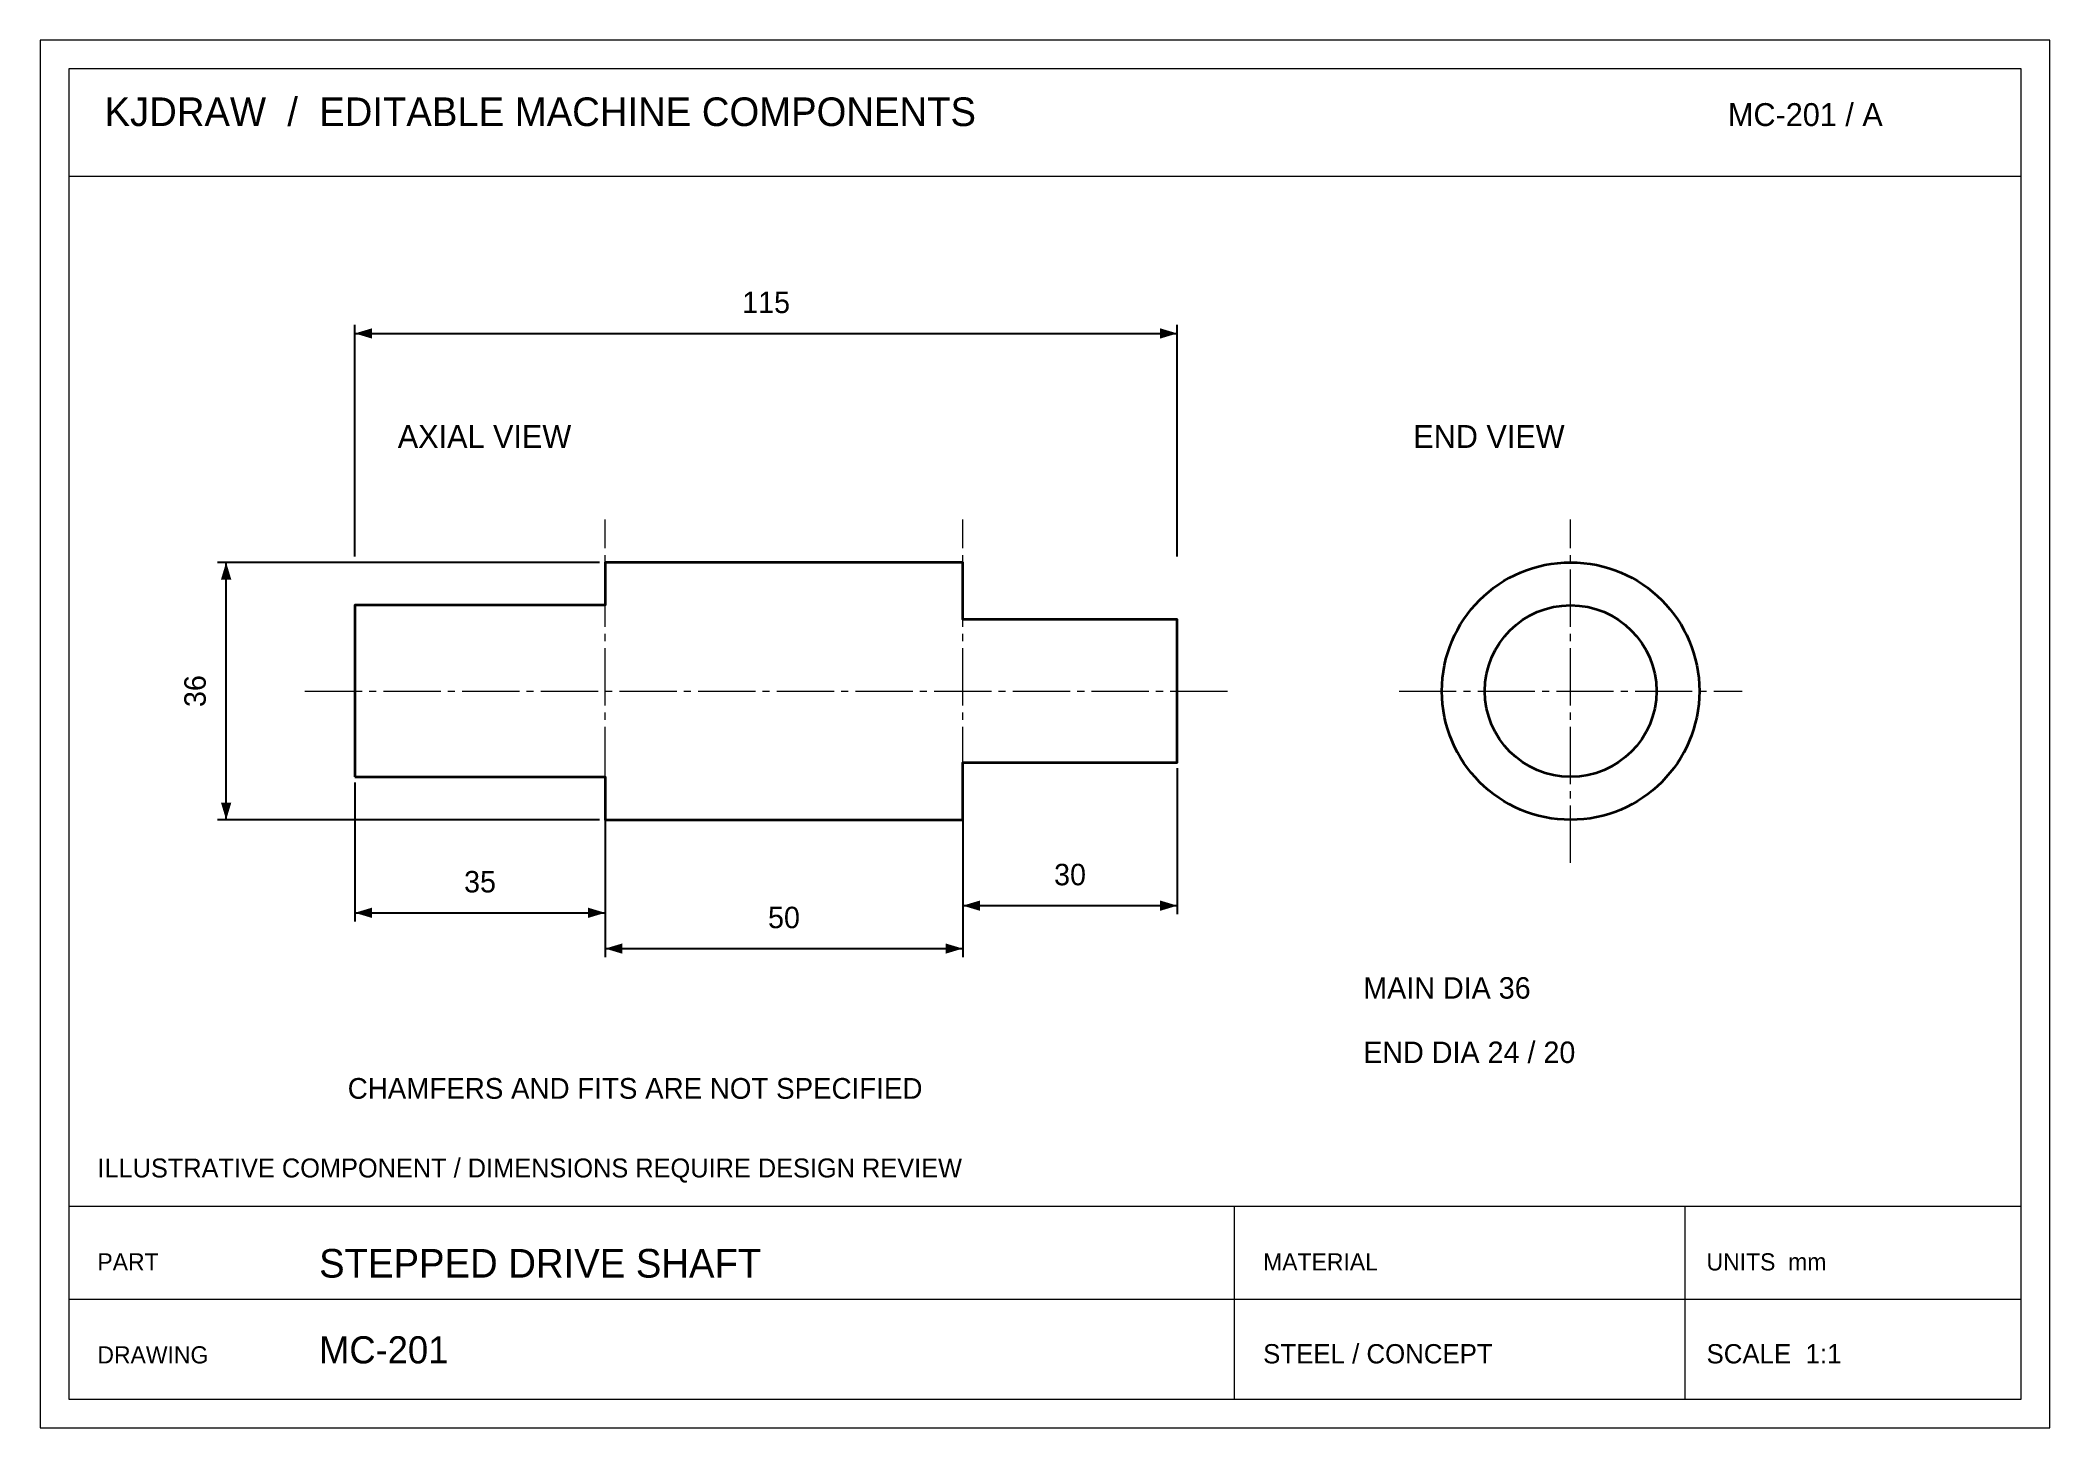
# Model space of a CAD drawing. Header units: millimetres. Extents: x 8 to 289, y 8 to 202.
import ezdxf
from ezdxf.enums import TextEntityAlignment as Align

# ---------------------------------------------------------------- set-up
doc = ezdxf.new("R2010")
doc.units = ezdxf.units.MM
doc.linetypes.add('CENTER', pattern=[11, 8, -1, 1, -1])
doc.layers.get('0').update_dxf_attribs({"linetype": 'CONTINUOUS'})
for name, color, linetype, lineweight in [('CENTER_LINES', 3, 'CENTER', 13), ('DIMENSIONS', 2, 'CONTINUOUS', 18), ('NOTES', 7, 'CONTINUOUS', 18), ('PART_OUTLINE', 7, 'CONTINUOUS', 35), ('SHEET_FRAME', 8, 'CONTINUOUS', 18)]:
    doc.layers.add(name, color=color, linetype=linetype, lineweight=lineweight)
doc.styles.get("Standard").update_dxf_attribs({"font": 'sans-serif'})
doc.dimstyles.new('KJDRAW-SHOWCASE', dxfattribs={"dimtxt": 3, "dimasz": 2.4, "dimexe": 1.2, "dimexo": 0.8, "dimtad": 0, "dimtih": 1, "dimtoh": 1, "dimdec": 0, "dimzin": 0, "dimdsep": 46, "dimcen": 2.5, "dimadec": 0, "dimazin": 0, "dimtfac": 1, "dimtdec": 4, "dimtofl": 0, "dimtmove": 0, "dimatfit": 3, "dimfxl": 1, "dimtolj": 1, "dimtzin": 0, "dimarcsym": 0})

# ---------------------------------------------------------------- blocks, each defined once
blk = doc.blocks.new('*D1')
for p, q in [((52, 129.8), (52, 162.2)), ((52, 161), (167, 161)), ((167, 129.8), (167, 162.2))]:
    blk.add_line(p, q)
for points in [[(52, 161), (54.4, 161.72), (54.4, 160.28)], [(167, 161), (164.6, 160.28), (164.6, 161.72)]]:
    blk.add_solid(points)
blk.add_text('115', height=3).set_placement((109.5, 162.95), align=Align.BOTTOM_CENTER)
blk = doc.blocks.new('*D2')
for p, q in [((52, 98.2), (52, 78.8)), ((87, 98.2), (87, 78.8)), ((52, 80), (87, 80))]:
    blk.add_line(p, q)
for points in [[(52, 80), (54.4, 80.72), (54.4, 79.28)], [(87, 80), (84.6, 79.28), (84.6, 80.72)]]:
    blk.add_solid(points)
blk.add_text('35', height=3).set_placement((69.5, 81.95), align=Align.BOTTOM_CENTER)
blk = doc.blocks.new('*D3')
for p, q in [((87, 92.2), (87, 73.8)), ((137, 92.2), (137, 73.8)), ((87, 75), (137, 75))]:
    blk.add_line(p, q)
for points in [[(87, 75), (89.4, 75.72), (89.4, 74.28)], [(137, 75), (134.6, 74.28), (134.6, 75.72)]]:
    blk.add_solid(points)
blk.add_text('50', height=3).set_placement((112, 76.95), align=Align.BOTTOM_CENTER)
blk = doc.blocks.new('*D4')
for p, q in [((137, 100.2), (137, 79.8)), ((167, 100.2), (167, 79.8)), ((137, 81), (167, 81))]:
    blk.add_line(p, q)
for points in [[(137, 81), (139.4, 81.72), (139.4, 80.28)], [(167, 81), (164.6, 80.28), (164.6, 81.72)]]:
    blk.add_solid(points)
blk.add_text('30', height=3).set_placement((152, 82.95), align=Align.BOTTOM_CENTER)
blk = doc.blocks.new('*D5')
for p, q in [((86.2, 129), (32.8, 129)), ((34, 93), (34, 129)), ((86.2, 93), (32.8, 93))]:
    blk.add_line(p, q)
for points in [[(34, 129), (34.72, 126.6), (33.28, 126.6)], [(34, 93), (33.28, 95.4), (34.72, 95.4)]]:
    blk.add_solid(points)
blk.add_text('36', height=3, rotation=90).set_placement((32.05, 111), align=Align.BOTTOM_CENTER)

msp = doc.modelspace()

# ---------------------------------------------------------------- linework, layer by layer
at = {"layer": 'CENTER_LINES'}
for p, q in [((87, 87), (87, 135)), ((137, 87), (137, 135)), ((222, 87), (222, 135)), ((45, 111), (174, 111)), ((198, 111), (246, 111))]:
    msp.add_line(p, q, dxfattribs=at)
at = {"layer": 'PART_OUTLINE'}
msp.add_lwpolyline([(52, 99), (87, 99), (87, 93), (137, 93), (137, 101), (167, 101), (167, 121), (137, 121), (137, 129), (87, 129), (87, 123), (52, 123)], close=True, dxfattribs=at)
for radius in [18, 12]:
    msp.add_circle((222, 111), radius, dxfattribs=at)
at = {"layer": 'SHEET_FRAME'}
for p, q in [((12, 183), (285, 183)), ((12, 39), (285, 39)), ((175, 12), (175, 39)), ((238, 12), (238, 39)), ((12, 26), (285, 26))]:
    msp.add_line(p, q, dxfattribs=at)
for points in [[(8, 8), (289, 8), (289, 202), (8, 202)], [(12, 12), (285, 12), (285, 198), (12, 198)]]:
    msp.add_lwpolyline(points, close=True, dxfattribs=at)

# ---------------------------------------------------------------- texts
at = {"layer": 'NOTES'}
for s, height, p in [('KJDRAW  /  EDITABLE MACHINE COMPONENTS', 4, (17, 190)), ('MC-201 / A', 3.2, (244, 190)), ('AXIAL VIEW', 3.2, (58, 145)), ('END VIEW', 3.2, (200, 145)), ('MAIN DIA 36', 3, (193, 68)), ('END DIA 24 / 20', 3, (193, 59)), ('CHAMFERS AND FITS ARE NOT SPECIFIED', 2.9, (51, 54)), ('ILLUSTRATIVE COMPONENT / DIMENSIONS REQUIRE DESIGN REVIEW', 2.65, (16, 43)), ('PART', 2.4, (16, 30)), ('STEPPED DRIVE SHAFT', 4, (47, 29)), ('MATERIAL', 2.4, (179, 30)), ('UNITS  mm', 2.4, (241, 30)), ('MC-201', 3.8, (47, 17)), ('STEEL / CONCEPT', 2.7, (179, 17)), ('SCALE  1:1', 2.7, (241, 17)), ('DRAWING', 2.4, (16, 17))]:
    msp.add_text(s, height=height, dxfattribs=at).set_placement(p)

# ---------------------------------------------------------------- dimensions: what is measured, and where the dimension line sits
at = {"layer": 'DIMENSIONS'}
for p1, p2, distance, picture, middle in [((52, 129), (167, 129), 32, '*D1', (109.5, 162.95)), ((87, 93), (87, 129), 53, '*D5', (32.05, 111)), ((52, 99), (87, 99), -19, '*D2', (69.5, 81.95)), ((137, 101), (167, 101), -20, '*D4', (152, 82.95)), ((87, 93), (137, 93), -18, '*D3', (112, 76.95))]:
    dim = msp.add_aligned_dim(p1=p1, p2=p2, distance=distance, dimstyle='KJDRAW-SHOWCASE', override={"dimscale": 1, "dimtxt": 3, "dimasz": 2.4, "dimexe": 1.2, "dimexo": 0.8, "dimdec": 0, "dimlfac": 1, "dimzin": 8, "dimdsep": 46, "dimlunit": 2}, dxfattribs=at)
    dim.commit()
    dim.dimension.update_dxf_attribs({"geometry": picture, "text_midpoint": middle})

doc.saveas('drawing.dxf')
